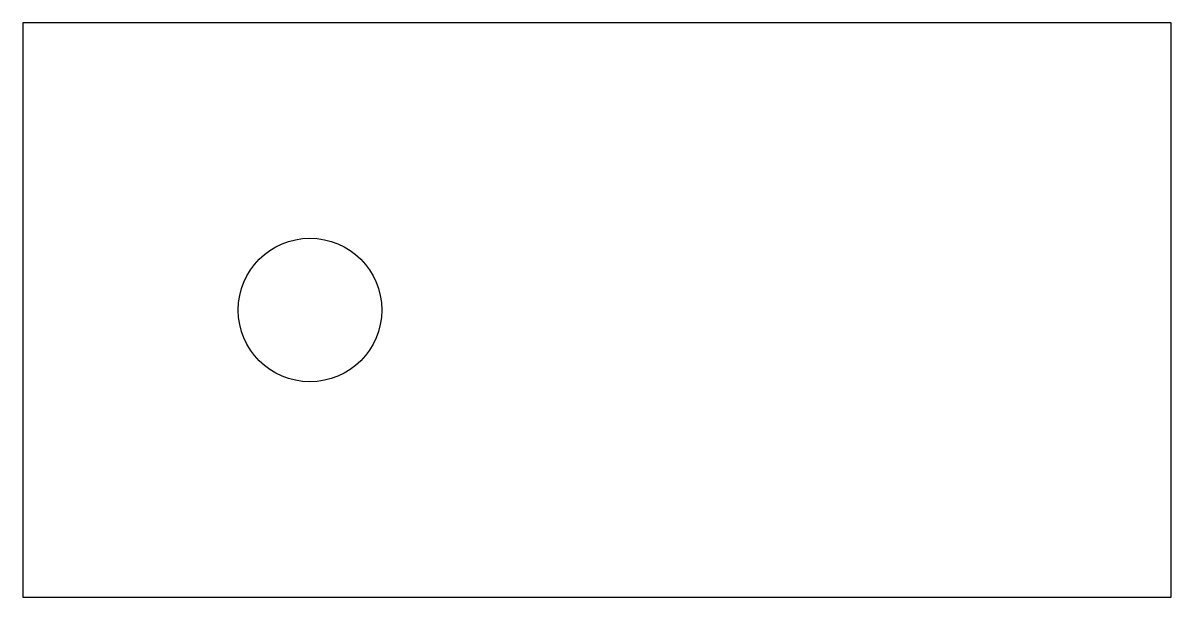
# Model space of a CAD drawing. Header units: inches. Extents: x 0 to 4, y 0 to 2.
import ezdxf

# ---------------------------------------------------------------- set-up
doc = ezdxf.new("R2010")
doc.units = ezdxf.units.IN
doc.layers.add('DIL', color=7, linetype='Continuous')

msp = doc.modelspace()

# ---------------------------------------------------------------- linework, layer by layer
at = {"layer": 'DIL'}
msp.add_lwpolyline([(0, 0), (4, 0), (4, 2), (0, 2)], close=True, dxfattribs=at)
msp.add_circle((1, 1), 0.25, dxfattribs=at)

doc.saveas('drawing.dxf')
